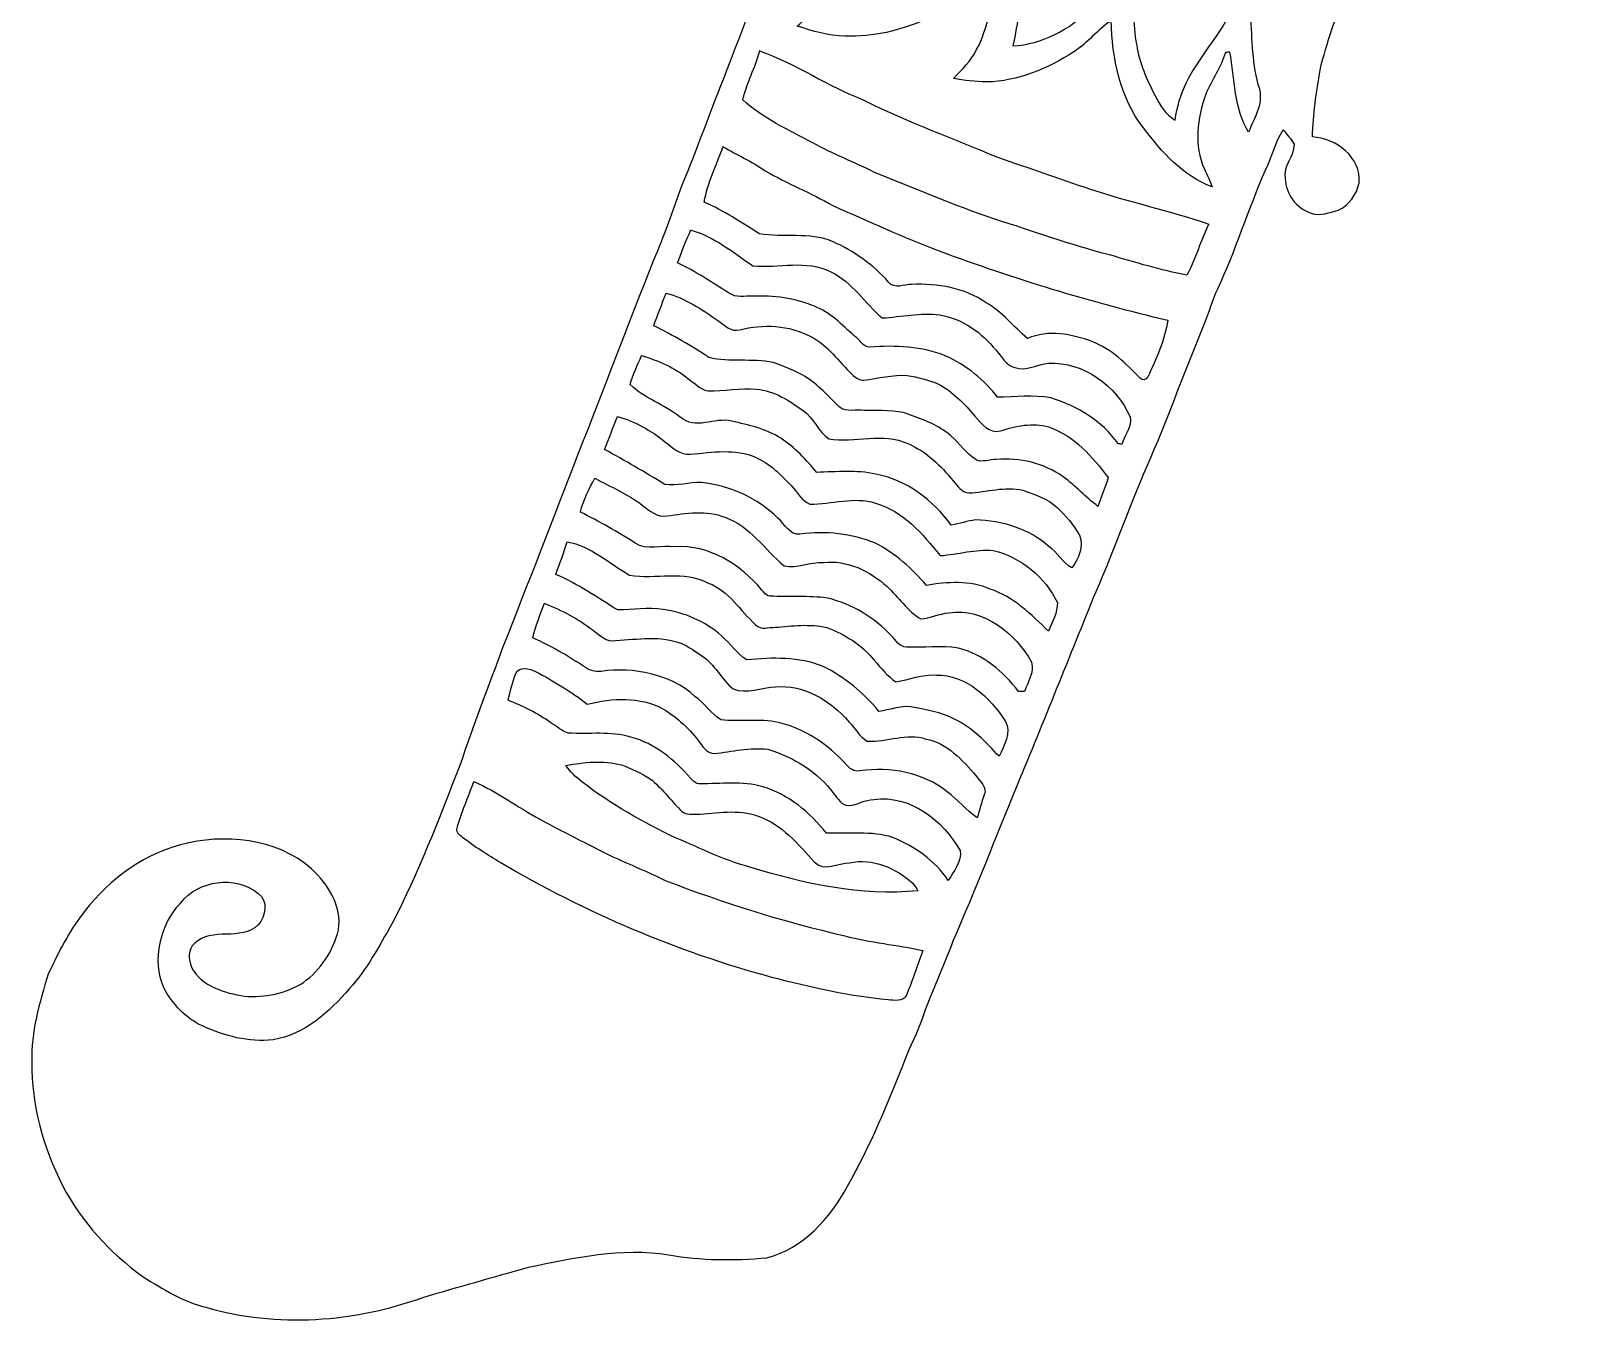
# Model space of a CAD drawing. Header units: centimetres. Extents: x -15.3 to 15.2, y -19.8 to 19.4.
# Drawn here: x -15.3 to 15.16, y -19.77 to 5.79 of the extents above; entities that cross this region are included whole.
import ezdxf

# ---------------------------------------------------------------- set-up
doc = ezdxf.new("R2010")
doc.units = ezdxf.units.CM
doc.header["$MEASUREMENT"] = 0
doc.layers.add('Camada 1', color=7, linetype='Continuous')

msp = doc.modelspace()

# ---------------------------------------------------------------- linework, layer by layer
at = {"layer": 'Camada 1', "color": 242}
for points, knots in [([(7.139, 19.413), (7.338, 19.102), (7.542, 18.756), (7.901, 18.611), (7.901, 18.611), (7.946, 18.373), (7.847, 18.078), (8.044, 17.887), (8.044, 17.887), (8.15, 17.738), (8.285, 17.614), (8.404, 17.476), (8.404, 17.476), (8.187, 17.183), (8.127, 16.787), (8.209, 16.436), (8.209, 16.436), (8.455, 16.514), (8.528, 16.783), (8.692, 16.951), (8.692, 16.951), (8.96, 17.003), (9.224, 17.073), (9.453, 17.228), (9.453, 17.228), (9.409, 16.994), (9.368, 16.761), (9.317, 16.529), (9.317, 16.529), (9.228, 16.364), (9.079, 16.227), (9.057, 16.031), (9.057, 16.031), (9.01, 15.921), (9.023, 15.753), (8.888, 15.709), (8.888, 15.709), (8.623, 15.605), (8.41, 15.41), (8.189, 15.236), (8.189, 15.236), (8.127, 15.181), (7.998, 15.085), (8.081, 14.998), (8.081, 14.998), (8.361, 14.727), (8.693, 14.515), (8.999, 14.273), (8.999, 14.273), (9.297, 14.678), (9.643, 15.051), (9.903, 15.481), (9.903, 15.481), (9.839, 15.621), (9.717, 15.741), (9.737, 15.911), (9.737, 15.911), (9.741, 16.019), (9.733, 16.191), (9.879, 16.224), (9.879, 16.224), (10.12, 16.346), (10.4, 16.345), (10.644, 16.454), (10.644, 16.454), (10.795, 16.558), (10.891, 16.729), (11.056, 16.817), (11.056, 16.817), (11.264, 16.889), (11.454, 16.738), (11.576, 16.587), (11.576, 16.587), (11.722, 16.15), (11.576, 15.69), (11.58, 15.243), (11.58, 15.243), (11.592, 15.128), (11.711, 15.079), (11.8, 15.031), (11.8, 15.031), (11.92, 15.395), (12.047, 15.761), (12.229, 16.099), (12.229, 16.099), (12.321, 16.29), (12.521, 16.489), (12.752, 16.429), (12.752, 16.429), (13.094, 16.428), (13.092, 16.002), (13.224, 15.79), (13.224, 15.79), (13.4, 15.533), (13.784, 15.412), (13.811, 15.064), (13.811, 15.064), (13.77, 14.744), (13.379, 14.649), (13.265, 14.361), (13.265, 14.361), (13.707, 14.297), (14.125, 14.117), (14.467, 13.827), (14.467, 13.827), (14.46, 13.787), (14.454, 13.748), (14.449, 13.707), (14.449, 13.707), (14.283, 13.706), (14.119, 13.708), (13.954, 13.7), (13.954, 13.7), (14.034, 13.52), (14.14, 13.351), (14.189, 13.159), (14.189, 13.159), (13.772, 13.352), (13.379, 13.605), (12.936, 13.739), (12.936, 13.739), (12.895, 13.662), (12.852, 13.586), (12.809, 13.51), (12.809, 13.51), (13.141, 13.228), (13.578, 13.12), (13.932, 12.872), (13.932, 12.872), (14.239, 12.671), (14.55, 12.427), (14.676, 12.069), (14.676, 12.069), (14.742, 11.832), (14.783, 11.59), (14.836, 11.35), (14.836, 11.35), (14.94, 11.33), (15.05, 11.31), (15.156, 11.286), (15.156, 11.286), (14.998, 11.147), (14.812, 11.032), (14.695, 10.853), (14.695, 10.853), (14.628, 10.767), (14.584, 10.661), (14.5, 10.59), (14.5, 10.59), (14.361, 10.512), (14.195, 10.497), (14.054, 10.425), (14.054, 10.425), (13.866, 10.225), (13.801, 9.955), (13.716, 9.702), (13.716, 9.702), (13.63, 9.713), (13.543, 9.725), (13.457, 9.737), (13.457, 9.737), (13.463, 9.466), (13.55, 9.202), (13.707, 8.981), (13.707, 8.981), (13.812, 8.843), (13.727, 8.674), (13.699, 8.526), (13.699, 8.526), (13.634, 8.291), (13.731, 8.053), (13.764, 7.819), (13.764, 7.819), (13.527, 7.902), (13.303, 8.031), (13.046, 8.047), (13.046, 8.047), (12.949, 8.065), (12.843, 8.052), (12.755, 8.101), (12.755, 8.101), (12.609, 8.227), (12.548, 8.431), (12.38, 8.533), (12.38, 8.533), (12.193, 8.638), (11.974, 8.634), (11.768, 8.662), (11.768, 8.662), (11.754, 8.752), (11.74, 8.843), (11.727, 8.932), (11.727, 8.932), (11.536, 8.915), (11.362, 8.841), (11.199, 8.747), (11.199, 8.747), (11.179, 8.328), (11.117, 7.911), (11.014, 7.505), (11.014, 7.505), (10.905, 7.193), (10.771, 6.89), (10.628, 6.592), (10.628, 6.592), (10.405, 6.083), (10.226, 5.554), (10.093, 5.014), (10.093, 5.014), (10.022, 4.578), (9.957, 4.14), (9.942, 3.697), (9.942, 3.697), (10.411, 3.674), (10.907, 3.295), (10.863, 2.79), (10.863, 2.79), (10.817, 2.566), (10.663, 2.348), (10.451, 2.255), (10.451, 2.255), (10.281, 2.212), (10.095, 2.127), (9.919, 2.195), (9.919, 2.195), (9.627, 2.288), (9.419, 2.57), (9.406, 2.875), (9.406, 2.875), (9.358, 3.126), (9.586, 3.31), (9.582, 3.554), (9.582, 3.554), (9.526, 3.658), (9.442, 3.744), (9.369, 3.836), (9.369, 3.836), (9.21, 3.591), (9.146, 3.301), (9.018, 3.041), (9.018, 3.041), (8.683, 2.271), (8.434, 1.467), (8.079, 0.706), (8.079, 0.706), (7.972, 0.485), (7.913, 0.246), (7.82, 0.019), (7.82, 0.019), (7.456, -0.851), (7.136, -1.739), (6.766, -2.607), (6.766, -2.607), (6.378, -3.48), (6.064, -4.384), (5.683, -5.259), (5.683, -5.259), (5.166, -6.529), (4.661, -7.803), (4.133, -9.068), (4.133, -9.068), (3.713, -10.093), (3.31, -11.125), (2.869, -12.141), (2.869, -12.141), (2.68, -12.663), (2.432, -13.162), (2.257, -13.689), (2.257, -13.689), (2.162, -13.959), (2.023, -14.21), (1.923, -14.477), (1.923, -14.477), (1.592, -15.33), (1.235, -16.178), (0.786, -16.977), (0.786, -16.977), (0.441, -17.608), (-0.078, -18.203), (-0.802, -18.385), (-0.802, -18.385), (-1.444, -18.444), (-2.097, -18.441), (-2.733, -18.327), (-2.733, -18.327), (-3.661, -18.174), (-4.591, -18.387), (-5.498, -18.571), (-5.498, -18.571), (-6.185, -18.765), (-6.872, -18.96), (-7.557, -19.161), (-7.557, -19.161), (-8.924, -19.655), (-10.448, -19.771), (-11.852, -19.361), (-11.852, -19.361), (-12.303, -19.253), (-12.697, -18.998), (-13.088, -18.762), (-13.088, -18.762), (-13.738, -18.289), (-14.298, -17.679), (-14.672, -16.964), (-14.672, -16.964), (-15.053, -16.214), (-15.291, -15.378), (-15.279, -14.532), (-15.279, -14.532), (-15.297, -13.938), (-15.129, -13.359), (-14.956, -12.797), (-14.956, -12.797), (-14.774, -12.418), (-14.595, -12.033), (-14.34, -11.696), (-14.34, -11.696), (-13.859, -11.016), (-13.165, -10.469), (-12.354, -10.249), (-12.354, -10.249), (-11.485, -10.022), (-10.472, -10.112), (-9.772, -10.72), (-9.772, -10.72), (-9.446, -11.025), (-9.167, -11.459), (-9.24, -11.925), (-9.24, -11.925), (-9.34, -12.336), (-9.586, -12.715), (-9.931, -12.96), (-9.931, -12.96), (-10.271, -13.176), (-10.69, -13.265), (-11.089, -13.233), (-11.089, -13.233), (-11.483, -13.168), (-11.93, -13.041), (-12.137, -12.662), (-12.137, -12.662), (-12.192, -12.515), (-12.212, -12.305), (-12.073, -12.196), (-12.073, -12.196), (-11.739, -11.855), (-11.157, -12.164), (-10.82, -11.827), (-10.82, -11.827), (-10.676, -11.66), (-10.616, -11.351), (-10.822, -11.206), (-10.822, -11.206), (-11.272, -10.846), (-11.994, -10.944), (-12.347, -11.393), (-12.347, -11.393), (-12.759, -11.83), (-12.909, -12.508), (-12.682, -13.069), (-12.682, -13.069), (-12.508, -13.384), (-12.252, -13.668), (-11.919, -13.817), (-11.919, -13.817), (-11.485, -14.013), (-11.007, -14.149), (-10.527, -14.091), (-10.527, -14.091), (-9.908, -13.99), (-9.423, -13.546), (-9.028, -13.089), (-9.028, -13.089), (-8.681, -12.709), (-8.441, -12.251), (-8.189, -11.808), (-8.189, -11.808), (-7.659, -10.806), (-7.27, -9.738), (-6.846, -8.689), (-6.846, -8.689), (-6.591, -7.9), (-6.286, -7.129), (-6, -6.351), (-6, -6.351), (-5.002, -3.815), (-4.028, -1.269), (-3.035, 1.269), (-3.035, 1.269), (-2.826, 1.746), (-2.659, 2.24), (-2.48, 2.729), (-2.48, 2.729), (-2.168, 3.473), (-1.91, 4.238), (-1.602, 4.983), (-1.602, 4.983), (-1.289, 5.822), (-0.945, 6.651), (-0.687, 7.509), (-0.687, 7.509), (-0.588, 7.799), (-0.474, 8.086), (-0.415, 8.389), (-0.415, 8.389), (-0.447, 8.415), (-0.478, 8.441), (-0.51, 8.467), (-0.51, 8.467), (-0.826, 8.393), (-1.151, 8.373), (-1.475, 8.385), (-1.475, 8.385), (-1.67, 8.411), (-1.713, 8.167), (-1.811, 8.051), (-1.811, 8.051), (-1.934, 7.792), (-2.22, 7.638), (-2.503, 7.671), (-2.503, 7.671), (-2.749, 7.716), (-2.972, 7.877), (-3.088, 8.1), (-3.088, 8.1), (-3.152, 8.356), (-3.157, 8.654), (-2.981, 8.869), (-2.981, 8.869), (-2.844, 9.112), (-2.509, 9.143), (-2.261, 9.114), (-2.261, 9.114), (-2.05, 9.097), (-1.917, 8.937), (-1.785, 8.794), (-1.785, 8.794), (-1.181, 9.304), (-0.618, 9.883), (-0.246, 10.589), (-0.246, 10.589), (-0.022, 10.978), (0.127, 11.405), (0.246, 11.837), (0.246, 11.837), (0.347, 12.228), (0.53, 12.591), (0.681, 12.963), (0.681, 12.963), (0.723, 13.077), (0.601, 13.164), (0.524, 13.228), (0.524, 13.228), (0.346, 13.327), (0.132, 13.432), (-0.075, 13.364), (-0.075, 13.364), (-0.278, 13.301), (-0.492, 13.285), (-0.698, 13.236), (-0.698, 13.236), (-0.847, 13.166), (-0.971, 13.056), (-1.103, 12.96), (-1.103, 12.96), (-1.395, 13.012), (-1.691, 13.047), (-1.987, 13.012), (-1.987, 13.012), (-1.88, 13.271), (-1.774, 13.541), (-1.82, 13.828), (-1.82, 13.828), (-1.703, 13.937), (-1.548, 14.018), (-1.46, 14.156), (-1.46, 14.156), (-1.394, 14.325), (-1.365, 14.507), (-1.346, 14.687), (-1.346, 14.687), (-1.137, 14.701), (-0.927, 14.703), (-0.718, 14.722), (-0.718, 14.722), (-0.812, 14.904), (-0.93, 15.09), (-1.108, 15.198), (-1.108, 15.198), (-1.287, 15.283), (-1.471, 15.355), (-1.654, 15.431), (-1.654, 15.431), (-1.712, 15.692), (-1.807, 15.956), (-1.99, 16.156), (-1.99, 16.156), (-2.105, 16.303), (-2.258, 16.411), (-2.395, 16.536), (-2.395, 16.536), (-2.14, 16.569), (-1.878, 16.576), (-1.634, 16.669), (-1.634, 16.669), (-1.454, 16.724), (-1.313, 16.858), (-1.144, 16.937), (-1.144, 16.937), (-0.853, 16.961), (-0.627, 16.687), (-0.329, 16.738), (-0.329, 16.738), (-0.081, 16.798), (0.15, 16.916), (0.374, 17.037), (0.374, 17.037), (0.536, 16.768), (0.747, 16.516), (1.046, 16.395), (1.046, 16.395), (1.107, 16.494), (1.183, 16.587), (1.23, 16.694), (1.23, 16.694), (1.19, 16.788), (1.113, 16.859), (1.047, 16.934), (1.047, 16.934), (1.169, 17.084), (1.309, 17.263), (1.514, 17.282), (1.514, 17.282), (1.746, 17.281), (1.971, 17.214), (2.195, 17.162), (2.195, 17.162), (2.023, 17.434), (1.885, 17.757), (1.958, 18.083), (1.958, 18.083), (1.989, 18.26), (2.158, 18.378), (2.326, 18.409), (2.326, 18.409), (2.691, 18.491), (3.071, 18.501), (3.427, 18.626), (3.427, 18.626), (3.619, 18.662), (3.83, 18.819), (4.029, 18.719), (4.029, 18.719), (4.284, 18.608), (4.349, 18.3), (4.434, 18.064), (4.434, 18.064), (4.572, 18.228), (4.678, 18.444), (4.88, 18.541), (4.88, 18.541), (5.03, 18.549), (5.182, 18.546), (5.333, 18.541), (5.333, 18.541), (5.462, 18.299), (5.481, 18.019), (5.592, 17.77), (5.592, 17.77), (5.738, 17.599), (5.949, 17.36), (6.196, 17.477), (6.196, 17.477), (6.436, 17.62), (6.55, 17.893), (6.607, 18.153), (6.607, 18.153), (6.617, 18.26), (6.563, 18.359), (6.53, 18.458), (6.53, 18.458), (6.689, 18.635), (6.881, 18.787), (7.014, 18.986), (7.014, 18.986), (7.086, 19.119), (7.091, 19.277), (7.134, 19.42), (7.134, 19.42), (7.134, 19.42), (7.139, 19.413), (7.139, 19.413)], [0, 0, 0, 0, 0.006711, 0.006711, 0.006711, 0.006711, 0.013423, 0.013423, 0.013423, 0.013423, 0.020134, 0.020134, 0.020134, 0.020134, 0.026846, 0.026846, 0.026846, 0.026846, 0.033557, 0.033557, 0.033557, 0.033557, 0.040268, 0.040268, 0.040268, 0.040268, 0.04698, 0.04698, 0.04698, 0.04698, 0.053691, 0.053691, 0.053691, 0.053691, 0.060403, 0.060403, 0.060403, 0.060403, 0.067114, 0.067114, 0.067114, 0.067114, 0.073826, 0.073826, 0.073826, 0.073826, 0.080537, 0.080537, 0.080537, 0.080537, 0.087248, 0.087248, 0.087248, 0.087248, 0.09396, 0.09396, 0.09396, 0.09396, 0.100671, 0.100671, 0.100671, 0.100671, 0.107383, 0.107383, 0.107383, 0.107383, 0.114094, 0.114094, 0.114094, 0.114094, 0.120805, 0.120805, 0.120805, 0.120805, 0.127517, 0.127517, 0.127517, 0.127517, 0.134228, 0.134228, 0.134228, 0.134228, 0.14094, 0.14094, 0.14094, 0.14094, 0.147651, 0.147651, 0.147651, 0.147651, 0.154362, 0.154362, 0.154362, 0.154362, 0.161074, 0.161074, 0.161074, 0.161074, 0.167785, 0.167785, 0.167785, 0.167785, 0.174497, 0.174497, 0.174497, 0.174497, 0.181208, 0.181208, 0.181208, 0.181208, 0.187919, 0.187919, 0.187919, 0.187919, 0.194631, 0.194631, 0.194631, 0.194631, 0.201342, 0.201342, 0.201342, 0.201342, 0.208054, 0.208054, 0.208054, 0.208054, 0.214765, 0.214765, 0.214765, 0.214765, 0.221477, 0.221477, 0.221477, 0.221477, 0.228188, 0.228188, 0.228188, 0.228188, 0.234899, 0.234899, 0.234899, 0.234899, 0.241611, 0.241611, 0.241611, 0.241611, 0.248322, 0.248322, 0.248322, 0.248322, 0.255034, 0.255034, 0.255034, 0.255034, 0.261745, 0.261745, 0.261745, 0.261745, 0.268456, 0.268456, 0.268456, 0.268456, 0.275168, 0.275168, 0.275168, 0.275168, 0.281879, 0.281879, 0.281879, 0.281879, 0.288591, 0.288591, 0.288591, 0.288591, 0.295302, 0.295302, 0.295302, 0.295302, 0.302013, 0.302013, 0.302013, 0.302013, 0.308725, 0.308725, 0.308725, 0.308725, 0.315436, 0.315436, 0.315436, 0.315436, 0.322148, 0.322148, 0.322148, 0.322148, 0.328859, 0.328859, 0.328859, 0.328859, 0.33557, 0.33557, 0.33557, 0.33557, 0.342282, 0.342282, 0.342282, 0.342282, 0.348993, 0.348993, 0.348993, 0.348993, 0.355705, 0.355705, 0.355705, 0.355705, 0.362416, 0.362416, 0.362416, 0.362416, 0.369128, 0.369128, 0.369128, 0.369128, 0.375839, 0.375839, 0.375839, 0.375839, 0.38255, 0.38255, 0.38255, 0.38255, 0.389262, 0.389262, 0.389262, 0.389262, 0.395973, 0.395973, 0.395973, 0.395973, 0.402685, 0.402685, 0.402685, 0.402685, 0.409396, 0.409396, 0.409396, 0.409396, 0.416107, 0.416107, 0.416107, 0.416107, 0.422819, 0.422819, 0.422819, 0.422819, 0.42953, 0.42953, 0.42953, 0.42953, 0.436242, 0.436242, 0.436242, 0.436242, 0.442953, 0.442953, 0.442953, 0.442953, 0.449664, 0.449664, 0.449664, 0.449664, 0.456376, 0.456376, 0.456376, 0.456376, 0.463087, 0.463087, 0.463087, 0.463087, 0.469799, 0.469799, 0.469799, 0.469799, 0.47651, 0.47651, 0.47651, 0.47651, 0.483221, 0.483221, 0.483221, 0.483221, 0.489933, 0.489933, 0.489933, 0.489933, 0.496644, 0.496644, 0.496644, 0.496644, 0.503356, 0.503356, 0.503356, 0.503356, 0.510067, 0.510067, 0.510067, 0.510067, 0.516779, 0.516779, 0.516779, 0.516779, 0.52349, 0.52349, 0.52349, 0.52349, 0.530201, 0.530201, 0.530201, 0.530201, 0.536913, 0.536913, 0.536913, 0.536913, 0.543624, 0.543624, 0.543624, 0.543624, 0.550336, 0.550336, 0.550336, 0.550336, 0.557047, 0.557047, 0.557047, 0.557047, 0.563758, 0.563758, 0.563758, 0.563758, 0.57047, 0.57047, 0.57047, 0.57047, 0.577181, 0.577181, 0.577181, 0.577181, 0.583893, 0.583893, 0.583893, 0.583893, 0.590604, 0.590604, 0.590604, 0.590604, 0.597315, 0.597315, 0.597315, 0.597315, 0.604027, 0.604027, 0.604027, 0.604027, 0.610738, 0.610738, 0.610738, 0.610738, 0.61745, 0.61745, 0.61745, 0.61745, 0.624161, 0.624161, 0.624161, 0.624161, 0.630872, 0.630872, 0.630872, 0.630872, 0.637584, 0.637584, 0.637584, 0.637584, 0.644295, 0.644295, 0.644295, 0.644295, 0.651007, 0.651007, 0.651007, 0.651007, 0.657718, 0.657718, 0.657718, 0.657718, 0.66443, 0.66443, 0.66443, 0.66443, 0.671141, 0.671141, 0.671141, 0.671141, 0.677852, 0.677852, 0.677852, 0.677852, 0.684564, 0.684564, 0.684564, 0.684564, 0.691275, 0.691275, 0.691275, 0.691275, 0.697987, 0.697987, 0.697987, 0.697987, 0.704698, 0.704698, 0.704698, 0.704698, 0.711409, 0.711409, 0.711409, 0.711409, 0.718121, 0.718121, 0.718121, 0.718121, 0.724832, 0.724832, 0.724832, 0.724832, 0.731544, 0.731544, 0.731544, 0.731544, 0.738255, 0.738255, 0.738255, 0.738255, 0.744966, 0.744966, 0.744966, 0.744966, 0.751678, 0.751678, 0.751678, 0.751678, 0.758389, 0.758389, 0.758389, 0.758389, 0.765101, 0.765101, 0.765101, 0.765101, 0.771812, 0.771812, 0.771812, 0.771812, 0.778523, 0.778523, 0.778523, 0.778523, 0.785235, 0.785235, 0.785235, 0.785235, 0.791946, 0.791946, 0.791946, 0.791946, 0.798658, 0.798658, 0.798658, 0.798658, 0.805369, 0.805369, 0.805369, 0.805369, 0.812081, 0.812081, 0.812081, 0.812081, 0.818792, 0.818792, 0.818792, 0.818792, 0.825503, 0.825503, 0.825503, 0.825503, 0.832215, 0.832215, 0.832215, 0.832215, 0.838926, 0.838926, 0.838926, 0.838926, 0.845638, 0.845638, 0.845638, 0.845638, 0.852349, 0.852349, 0.852349, 0.852349, 0.85906, 0.85906, 0.85906, 0.85906, 0.865772, 0.865772, 0.865772, 0.865772, 0.872483, 0.872483, 0.872483, 0.872483, 0.879195, 0.879195, 0.879195, 0.879195, 0.885906, 0.885906, 0.885906, 0.885906, 0.892617, 0.892617, 0.892617, 0.892617, 0.899329, 0.899329, 0.899329, 0.899329, 0.90604, 0.90604, 0.90604, 0.90604, 0.912752, 0.912752, 0.912752, 0.912752, 0.919463, 0.919463, 0.919463, 0.919463, 0.926174, 0.926174, 0.926174, 0.926174, 0.932886, 0.932886, 0.932886, 0.932886, 0.939597, 0.939597, 0.939597, 0.939597, 0.946309, 0.946309, 0.946309, 0.946309, 0.95302, 0.95302, 0.95302, 0.95302, 0.959732, 0.959732, 0.959732, 0.959732, 0.966443, 0.966443, 0.966443, 0.966443, 0.973154, 0.973154, 0.973154, 0.973154, 0.979866, 0.979866, 0.979866, 0.979866, 0.986577, 0.986577, 0.986577, 0.986577, 1, 1, 1, 1]), ([(1.373, 9.106), (1.042, 8.892), (0.664, 8.766), (0.332, 8.557), (0.332, 8.557), (0.206, 8.345), (0.141, 8.103), (0.089, 7.863), (0.089, 7.863), (0.572, 7.975), (0.988, 8.256), (1.397, 8.523), (1.397, 8.523), (1.353, 8.279), (1.212, 8.069), (1.137, 7.835), (1.137, 7.835), (0.996, 7.378), (0.769, 6.952), (0.493, 6.563), (0.493, 6.563), (0.289, 6.309), (0.029, 6.107), (-0.202, 5.879), (-0.202, 5.879), (0.103, 5.785), (0.41, 5.68), (0.734, 5.685), (0.734, 5.685), (1.852, 5.637), (2.862, 6.217), (3.733, 6.854), (3.733, 6.854), (3.753, 6.842), (3.793, 6.818), (3.813, 6.806), (3.813, 6.806), (3.599, 6.362), (3.564, 5.853), (3.33, 5.417), (3.33, 5.417), (3.218, 5.196), (3.04, 5.024), (2.872, 4.848), (2.872, 4.848), (3.088, 4.809), (3.306, 4.79), (3.526, 4.78), (3.526, 4.78), (4.144, 4.794), (4.733, 5.045), (5.246, 5.375), (5.246, 5.375), (5.519, 5.545), (5.71, 5.814), (5.979, 5.986), (5.979, 5.986), (6, 5.246), (6.149, 4.472), (6.616, 3.877), (6.616, 3.877), (6.973, 3.403), (7.397, 2.923), (7.967, 2.712), (7.967, 2.712), (7.93, 2.833), (7.874, 2.947), (7.815, 3.059), (7.815, 3.059), (7.607, 3.531), (7.674, 4.068), (7.843, 4.54), (7.843, 4.54), (7.954, 4.823), (8.153, 5.064), (8.229, 5.362), (8.229, 5.362), (8.251, 5.363), (8.296, 5.367), (8.318, 5.368), (8.318, 5.368), (8.413, 4.841), (8.397, 4.261), (8.686, 3.789), (8.686, 3.789), (8.801, 4.091), (9.013, 4.395), (8.869, 4.73), (8.869, 4.73), (8.741, 5.207), (8.749, 5.704), (8.718, 6.193), (8.718, 6.193), (8.721, 6.336), (8.525, 6.335), (8.442, 6.388), (8.442, 6.388), (8.217, 5.792), (7.746, 5.337), (7.464, 4.772), (7.464, 4.772), (7.346, 4.54), (7.277, 4.286), (7.24, 4.029), (7.24, 4.029), (7.046, 4.131), (6.942, 4.335), (6.837, 4.517), (6.837, 4.517), (6.682, 4.832), (6.532, 5.157), (6.482, 5.508), (6.482, 5.508), (6.391, 5.929), (6.434, 6.363), (6.453, 6.79), (6.453, 6.79), (6.368, 6.831), (6.277, 6.868), (6.19, 6.903), (6.19, 6.903), (6.027, 6.634), (5.786, 6.434), (5.568, 6.214), (5.568, 6.214), (5.16, 5.814), (4.62, 5.52), (4.041, 5.492), (4.041, 5.492), (4.151, 5.945), (4.188, 6.41), (4.255, 6.87), (4.255, 6.87), (4.297, 7.16), (4.398, 7.438), (4.42, 7.731), (4.42, 7.731), (4.331, 7.745), (4.244, 7.758), (4.156, 7.772), (4.156, 7.772), (3.412, 7.258), (2.68, 6.678), (1.8, 6.416), (1.8, 6.416), (1.537, 6.32), (1.246, 6.332), (0.973, 6.369), (0.973, 6.369), (1.227, 6.678), (1.364, 7.058), (1.454, 7.443), (1.454, 7.443), (1.609, 8.093), (1.887, 8.706), (2.211, 9.288), (2.211, 9.288), (2.172, 9.338), (2.094, 9.438), (2.055, 9.488), (2.055, 9.488), (1.813, 9.389), (1.589, 9.251), (1.371, 9.107), (1.371, 9.107), (1.371, 9.107), (1.373, 9.106), (1.373, 9.106)], [0, 0, 0, 0, 0.023256, 0.023256, 0.023256, 0.023256, 0.046512, 0.046512, 0.046512, 0.046512, 0.069767, 0.069767, 0.069767, 0.069767, 0.093023, 0.093023, 0.093023, 0.093023, 0.116279, 0.116279, 0.116279, 0.116279, 0.139535, 0.139535, 0.139535, 0.139535, 0.162791, 0.162791, 0.162791, 0.162791, 0.186047, 0.186047, 0.186047, 0.186047, 0.209302, 0.209302, 0.209302, 0.209302, 0.232558, 0.232558, 0.232558, 0.232558, 0.255814, 0.255814, 0.255814, 0.255814, 0.27907, 0.27907, 0.27907, 0.27907, 0.302326, 0.302326, 0.302326, 0.302326, 0.325581, 0.325581, 0.325581, 0.325581, 0.348837, 0.348837, 0.348837, 0.348837, 0.372093, 0.372093, 0.372093, 0.372093, 0.395349, 0.395349, 0.395349, 0.395349, 0.418605, 0.418605, 0.418605, 0.418605, 0.44186, 0.44186, 0.44186, 0.44186, 0.465116, 0.465116, 0.465116, 0.465116, 0.488372, 0.488372, 0.488372, 0.488372, 0.511628, 0.511628, 0.511628, 0.511628, 0.534884, 0.534884, 0.534884, 0.534884, 0.55814, 0.55814, 0.55814, 0.55814, 0.581395, 0.581395, 0.581395, 0.581395, 0.604651, 0.604651, 0.604651, 0.604651, 0.627907, 0.627907, 0.627907, 0.627907, 0.651163, 0.651163, 0.651163, 0.651163, 0.674419, 0.674419, 0.674419, 0.674419, 0.697674, 0.697674, 0.697674, 0.697674, 0.72093, 0.72093, 0.72093, 0.72093, 0.744186, 0.744186, 0.744186, 0.744186, 0.767442, 0.767442, 0.767442, 0.767442, 0.790698, 0.790698, 0.790698, 0.790698, 0.813953, 0.813953, 0.813953, 0.813953, 0.837209, 0.837209, 0.837209, 0.837209, 0.860465, 0.860465, 0.860465, 0.860465, 0.883721, 0.883721, 0.883721, 0.883721, 0.906977, 0.906977, 0.906977, 0.906977, 0.930233, 0.930233, 0.930233, 0.930233, 0.953488, 0.953488, 0.953488, 0.953488, 1, 1, 1, 1]), ([(-0.943, 5.394), (-1.023, 5.061), (-1.204, 4.762), (-1.277, 4.428), (-1.277, 4.428), (-0.882, 4.058), (-0.371, 3.837), (0.102, 3.58), (0.102, 3.58), (0.494, 3.357), (0.919, 3.203), (1.319, 2.997), (1.319, 2.997), (2.104, 2.68), (2.885, 2.354), (3.685, 2.077), (3.685, 2.077), (4.441, 1.845), (5.182, 1.566), (5.949, 1.373), (5.949, 1.373), (6.452, 1.224), (6.956, 1.072), (7.472, 0.974), (7.472, 0.974), (7.643, 1.296), (7.741, 1.65), (7.9, 1.978), (7.9, 1.978), (7.13, 2.252), (6.327, 2.41), (5.554, 2.674), (5.554, 2.674), (4.953, 2.872), (4.358, 3.089), (3.758, 3.291), (3.758, 3.291), (2.879, 3.666), (1.974, 3.984), (1.12, 4.418), (1.12, 4.418), (0.407, 4.689), (-0.224, 5.139), (-0.944, 5.392), (-0.944, 5.392), (-0.944, 5.392), (-0.943, 5.394), (-0.943, 5.394)], [0, 0, 0, 0, 0.076923, 0.076923, 0.076923, 0.076923, 0.153846, 0.153846, 0.153846, 0.153846, 0.230769, 0.230769, 0.230769, 0.230769, 0.307692, 0.307692, 0.307692, 0.307692, 0.384615, 0.384615, 0.384615, 0.384615, 0.461538, 0.461538, 0.461538, 0.461538, 0.538462, 0.538462, 0.538462, 0.538462, 0.615385, 0.615385, 0.615385, 0.615385, 0.692308, 0.692308, 0.692308, 0.692308, 0.769231, 0.769231, 0.769231, 0.769231, 0.846154, 0.846154, 0.846154, 0.846154, 1, 1, 1, 1]), ([(-1.664, 3.506), (-1.796, 3.145), (-1.973, 2.796), (-2.034, 2.413), (-2.034, 2.413), (-1.652, 2.24), (-1.301, 2.013), (-0.949, 1.788), (-0.949, 1.788), (-0.476, 1.707), (0.033, 1.828), (0.491, 1.636), (0.491, 1.636), (0.909, 1.449), (1.293, 1.18), (1.597, 0.836), (1.597, 0.836), (1.71, 0.692), (1.898, 0.792), (2.05, 0.792), (2.05, 0.792), (2.559, 0.814), (3.092, 0.726), (3.518, 0.43), (3.518, 0.43), (3.834, 0.25), (4.057, -0.042), (4.33, -0.275), (4.33, -0.275), (4.74, -0.093), (5.204, -0.189), (5.608, -0.336), (5.608, -0.336), (5.987, -0.481), (6.272, -0.773), (6.548, -1.057), (6.548, -1.057), (6.59, -1.112), (6.671, -1.087), (6.701, -1.032), (6.701, -1.032), (6.868, -0.673), (7.034, -0.307), (7.095, 0.088), (7.095, 0.088), (5.565, 0.441), (4.062, 0.91), (2.589, 1.451), (2.589, 1.451), (1.881, 1.727), (1.19, 2.039), (0.495, 2.345), (0.495, 2.345), (0.064, 2.597), (-0.402, 2.78), (-0.834, 3.029), (-0.834, 3.029), (-1.095, 3.214), (-1.39, 3.339), (-1.663, 3.504), (-1.663, 3.504), (-1.663, 3.504), (-1.664, 3.506), (-1.664, 3.506)], [0, 0, 0, 0, 0.058824, 0.058824, 0.058824, 0.058824, 0.117647, 0.117647, 0.117647, 0.117647, 0.176471, 0.176471, 0.176471, 0.176471, 0.235294, 0.235294, 0.235294, 0.235294, 0.294118, 0.294118, 0.294118, 0.294118, 0.352941, 0.352941, 0.352941, 0.352941, 0.411765, 0.411765, 0.411765, 0.411765, 0.470588, 0.470588, 0.470588, 0.470588, 0.529412, 0.529412, 0.529412, 0.529412, 0.588235, 0.588235, 0.588235, 0.588235, 0.647059, 0.647059, 0.647059, 0.647059, 0.705882, 0.705882, 0.705882, 0.705882, 0.764706, 0.764706, 0.764706, 0.764706, 0.823529, 0.823529, 0.823529, 0.823529, 0.882353, 0.882353, 0.882353, 0.882353, 1, 1, 1, 1]), ([(-2.3, 1.864), (-2.395, 1.651), (-2.479, 1.434), (-2.562, 1.216), (-2.562, 1.216), (-2.205, 1.051), (-1.881, 0.826), (-1.546, 0.622), (-1.546, 0.622), (-1.413, 0.517), (-1.237, 0.569), (-1.083, 0.559), (-1.083, 0.559), (-0.671, 0.576), (-0.248, 0.525), (0.134, 0.361), (0.134, 0.361), (0.446, 0.241), (0.681, -0.008), (0.926, -0.225), (0.926, -0.225), (1.024, -0.291), (1.092, -0.443), (1.226, -0.443), (1.226, -0.443), (1.732, -0.406), (2.25, -0.43), (2.725, -0.619), (2.725, -0.619), (3.125, -0.803), (3.476, -1.083), (3.743, -1.433), (3.743, -1.433), (4.09, -1.421), (4.443, -1.382), (4.788, -1.446), (4.788, -1.446), (5.308, -1.598), (5.8, -1.895), (6.115, -2.345), (6.115, -2.345), (6.133, -2.348), (6.17, -2.354), (6.189, -2.357), (6.189, -2.357), (6.249, -2.183), (6.39, -2.012), (6.351, -1.82), (6.351, -1.82), (6.084, -1.199), (5.43, -0.73), (4.744, -0.76), (4.744, -0.76), (4.522, -0.782), (4.309, -0.927), (4.084, -0.843), (4.084, -0.843), (3.902, -0.809), (3.826, -0.626), (3.712, -0.506), (3.712, -0.506), (3.433, -0.16), (3.051, 0.12), (2.604, 0.189), (2.604, 0.189), (2.225, 0.242), (1.846, 0.153), (1.469, 0.13), (1.469, 0.13), (1.124, 0.426), (0.882, 0.836), (0.46, 1.038), (0.46, 1.038), (-0.017, 1.29), (-0.574, 1.106), (-1.08, 1.158), (-1.08, 1.158), (-1.467, 1.423), (-1.839, 1.732), (-2.299, 1.863), (-2.299, 1.863), (-2.299, 1.863), (-2.3, 1.864), (-2.3, 1.864)], [0, 0, 0, 0, 0.045455, 0.045455, 0.045455, 0.045455, 0.090909, 0.090909, 0.090909, 0.090909, 0.136364, 0.136364, 0.136364, 0.136364, 0.181818, 0.181818, 0.181818, 0.181818, 0.227273, 0.227273, 0.227273, 0.227273, 0.272727, 0.272727, 0.272727, 0.272727, 0.318182, 0.318182, 0.318182, 0.318182, 0.363636, 0.363636, 0.363636, 0.363636, 0.409091, 0.409091, 0.409091, 0.409091, 0.454545, 0.454545, 0.454545, 0.454545, 0.5, 0.5, 0.5, 0.5, 0.545455, 0.545455, 0.545455, 0.545455, 0.590909, 0.590909, 0.590909, 0.590909, 0.636364, 0.636364, 0.636364, 0.636364, 0.681818, 0.681818, 0.681818, 0.681818, 0.727273, 0.727273, 0.727273, 0.727273, 0.772727, 0.772727, 0.772727, 0.772727, 0.818182, 0.818182, 0.818182, 0.818182, 0.863636, 0.863636, 0.863636, 0.863636, 0.909091, 0.909091, 0.909091, 0.909091, 1, 1, 1, 1]), ([(-2.787, 0.618), (-2.865, 0.404), (-2.959, 0.196), (-3.025, -0.023), (-3.025, -0.023), (-2.655, -0.217), (-2.287, -0.414), (-1.942, -0.65), (-1.942, -0.65), (-1.531, -0.746), (-1.096, -0.662), (-0.681, -0.748), (-0.681, -0.748), (-0.462, -0.82), (-0.247, -0.911), (-0.046, -1.026), (-0.046, -1.026), (0.211, -1.184), (0.408, -1.417), (0.625, -1.622), (0.625, -1.622), (0.761, -1.739), (0.96, -1.663), (1.121, -1.69), (1.121, -1.69), (1.418, -1.704), (1.733, -1.665), (2.017, -1.776), (2.017, -1.776), (2.295, -1.882), (2.585, -1.986), (2.814, -2.183), (2.814, -2.183), (2.991, -2.335), (3.121, -2.537), (3.318, -2.666), (3.318, -2.666), (3.445, -2.721), (3.586, -2.656), (3.717, -2.66), (3.717, -2.66), (4.179, -2.617), (4.656, -2.73), (5.036, -2.998), (5.036, -2.998), (5.276, -3.179), (5.48, -3.401), (5.72, -3.581), (5.72, -3.581), (5.788, -3.392), (5.858, -3.204), (5.922, -3.014), (5.922, -3.014), (5.609, -2.606), (5.253, -2.185), (4.749, -2.017), (4.749, -2.017), (4.433, -1.924), (4.102, -1.998), (3.797, -2.095), (3.797, -2.095), (3.569, -2.153), (3.429, -1.949), (3.296, -1.806), (3.296, -1.806), (3.088, -1.557), (2.856, -1.315), (2.565, -1.165), (2.565, -1.165), (2.372, -1.087), (2.167, -1.04), (1.964, -1), (1.964, -1), (1.675, -0.984), (1.393, -1.06), (1.108, -1.093), (1.108, -1.093), (1.016, -1.104), (0.939, -1.038), (0.875, -0.981), (0.875, -0.981), (0.612, -0.725), (0.398, -0.404), (0.062, -0.236), (0.062, -0.236), (-0.367, -0.008), (-0.873, 0.016), (-1.338, -0.103), (-1.338, -0.103), (-1.507, -0.154), (-1.641, -0.002), (-1.768, 0.078), (-1.768, 0.078), (-2.081, 0.303), (-2.411, 0.517), (-2.786, 0.621), (-2.786, 0.621), (-2.786, 0.621), (-2.787, 0.618), (-2.787, 0.618)], [0, 0, 0, 0, 0.038462, 0.038462, 0.038462, 0.038462, 0.076923, 0.076923, 0.076923, 0.076923, 0.115385, 0.115385, 0.115385, 0.115385, 0.153846, 0.153846, 0.153846, 0.153846, 0.192308, 0.192308, 0.192308, 0.192308, 0.230769, 0.230769, 0.230769, 0.230769, 0.269231, 0.269231, 0.269231, 0.269231, 0.307692, 0.307692, 0.307692, 0.307692, 0.346154, 0.346154, 0.346154, 0.346154, 0.384615, 0.384615, 0.384615, 0.384615, 0.423077, 0.423077, 0.423077, 0.423077, 0.461538, 0.461538, 0.461538, 0.461538, 0.5, 0.5, 0.5, 0.5, 0.538462, 0.538462, 0.538462, 0.538462, 0.576923, 0.576923, 0.576923, 0.576923, 0.615385, 0.615385, 0.615385, 0.615385, 0.653846, 0.653846, 0.653846, 0.653846, 0.692308, 0.692308, 0.692308, 0.692308, 0.730769, 0.730769, 0.730769, 0.730769, 0.769231, 0.769231, 0.769231, 0.769231, 0.807692, 0.807692, 0.807692, 0.807692, 0.846154, 0.846154, 0.846154, 0.846154, 0.884615, 0.884615, 0.884615, 0.884615, 0.923077, 0.923077, 0.923077, 0.923077, 1, 1, 1, 1]), ([(-3.272, -0.607), (-3.343, -0.8), (-3.449, -0.981), (-3.492, -1.183), (-3.492, -1.183), (-3.207, -1.459), (-2.817, -1.579), (-2.507, -1.822), (-2.507, -1.822), (-2.218, -2.091), (-1.83, -1.82), (-1.493, -1.901), (-1.493, -1.901), (-1.163, -1.982), (-0.816, -2.05), (-0.528, -2.24), (-0.528, -2.24), (-0.252, -2.419), (-0.027, -2.662), (0.182, -2.913), (0.182, -2.913), (0.569, -2.9), (0.963, -2.864), (1.345, -2.945), (1.345, -2.945), (1.949, -3.062), (2.469, -3.461), (2.829, -3.949), (2.829, -3.949), (2.991, -3.925), (3.147, -3.865), (3.31, -3.85), (3.31, -3.85), (3.827, -3.867), (4.362, -4.016), (4.75, -4.372), (4.75, -4.372), (4.92, -4.492), (5.024, -4.687), (5.202, -4.795), (5.202, -4.795), (5.339, -4.618), (5.44, -4.372), (5.358, -4.152), (5.358, -4.152), (5.241, -3.948), (5.088, -3.766), (4.917, -3.605), (4.917, -3.605), (4.731, -3.425), (4.474, -3.351), (4.239, -3.261), (4.239, -3.261), (3.886, -3.181), (3.527, -3.302), (3.173, -3.318), (3.173, -3.318), (3.032, -3.312), (2.952, -3.174), (2.865, -3.08), (2.865, -3.08), (2.627, -2.774), (2.337, -2.501), (1.977, -2.346), (1.977, -2.346), (1.482, -2.115), (0.93, -2.336), (0.417, -2.251), (0.417, -2.251), (0.212, -2.108), (0.12, -1.843), (-0.085, -1.694), (-0.085, -1.694), (-0.359, -1.497), (-0.659, -1.302), (-1.004, -1.272), (-1.004, -1.272), (-1.326, -1.25), (-1.646, -1.31), (-1.967, -1.305), (-1.967, -1.305), (-2.118, -1.275), (-2.225, -1.146), (-2.349, -1.068), (-2.349, -1.068), (-2.618, -0.847), (-2.941, -0.709), (-3.271, -0.608), (-3.271, -0.608), (-3.271, -0.608), (-3.272, -0.607), (-3.272, -0.607)], [0, 0, 0, 0, 0.041667, 0.041667, 0.041667, 0.041667, 0.083333, 0.083333, 0.083333, 0.083333, 0.125, 0.125, 0.125, 0.125, 0.166667, 0.166667, 0.166667, 0.166667, 0.208333, 0.208333, 0.208333, 0.208333, 0.25, 0.25, 0.25, 0.25, 0.291667, 0.291667, 0.291667, 0.291667, 0.333333, 0.333333, 0.333333, 0.333333, 0.375, 0.375, 0.375, 0.375, 0.416667, 0.416667, 0.416667, 0.416667, 0.458333, 0.458333, 0.458333, 0.458333, 0.5, 0.5, 0.5, 0.5, 0.541667, 0.541667, 0.541667, 0.541667, 0.583333, 0.583333, 0.583333, 0.583333, 0.625, 0.625, 0.625, 0.625, 0.666667, 0.666667, 0.666667, 0.666667, 0.708333, 0.708333, 0.708333, 0.708333, 0.75, 0.75, 0.75, 0.75, 0.791667, 0.791667, 0.791667, 0.791667, 0.833333, 0.833333, 0.833333, 0.833333, 0.875, 0.875, 0.875, 0.875, 0.916667, 0.916667, 0.916667, 0.916667, 1, 1, 1, 1]), ([(-3.747, -1.809), (-3.83, -2.026), (-3.91, -2.245), (-3.997, -2.461), (-3.997, -2.461), (-3.597, -2.681), (-3.202, -2.908), (-2.813, -3.149), (-2.813, -3.149), (-2.575, -3.185), (-2.333, -3.105), (-2.092, -3.114), (-2.092, -3.114), (-1.529, -3.172), (-0.984, -3.414), (-0.583, -3.817), (-0.583, -3.817), (-0.444, -3.927), (-0.354, -4.157), (-0.144, -4.128), (-0.144, -4.128), (0.353, -4.064), (0.87, -4.116), (1.337, -4.305), (1.337, -4.305), (1.721, -4.515), (2.064, -4.799), (2.339, -5.14), (2.339, -5.14), (2.755, -5.066), (3.198, -5.04), (3.595, -5.211), (3.595, -5.211), (4.058, -5.359), (4.405, -5.715), (4.747, -6.042), (4.747, -6.042), (4.816, -5.856), (4.926, -5.678), (4.921, -5.473), (4.921, -5.473), (4.675, -4.973), (4.201, -4.583), (3.658, -4.452), (3.658, -4.452), (3.307, -4.42), (2.962, -4.526), (2.614, -4.552), (2.614, -4.552), (2.267, -4.128), (1.887, -3.671), (1.337, -3.517), (1.337, -3.517), (0.913, -3.381), (0.474, -3.541), (0.044, -3.536), (0.044, -3.536), (-0.124, -3.472), (-0.204, -3.29), (-0.326, -3.171), (-0.326, -3.171), (-0.529, -2.958), (-0.742, -2.741), (-1.014, -2.619), (-1.014, -2.619), (-1.424, -2.436), (-1.881, -2.515), (-2.311, -2.555), (-2.311, -2.555), (-2.512, -2.58), (-2.662, -2.415), (-2.81, -2.308), (-2.81, -2.308), (-3.085, -2.082), (-3.404, -1.909), (-3.746, -1.809), (-3.746, -1.809), (-3.746, -1.809), (-3.747, -1.809), (-3.747, -1.809)], [0, 0, 0, 0, 0.047619, 0.047619, 0.047619, 0.047619, 0.095238, 0.095238, 0.095238, 0.095238, 0.142857, 0.142857, 0.142857, 0.142857, 0.190476, 0.190476, 0.190476, 0.190476, 0.238095, 0.238095, 0.238095, 0.238095, 0.285714, 0.285714, 0.285714, 0.285714, 0.333333, 0.333333, 0.333333, 0.333333, 0.380952, 0.380952, 0.380952, 0.380952, 0.428571, 0.428571, 0.428571, 0.428571, 0.47619, 0.47619, 0.47619, 0.47619, 0.52381, 0.52381, 0.52381, 0.52381, 0.571429, 0.571429, 0.571429, 0.571429, 0.619048, 0.619048, 0.619048, 0.619048, 0.666667, 0.666667, 0.666667, 0.666667, 0.714286, 0.714286, 0.714286, 0.714286, 0.761905, 0.761905, 0.761905, 0.761905, 0.809524, 0.809524, 0.809524, 0.809524, 0.857143, 0.857143, 0.857143, 0.857143, 0.904762, 0.904762, 0.904762, 0.904762, 1, 1, 1, 1]), ([(-4.192, -3.023), (-4.296, -3.242), (-4.421, -3.453), (-4.472, -3.694), (-4.472, -3.694), (-4.105, -3.882), (-3.742, -4.077), (-3.398, -4.305), (-3.398, -4.305), (-3.164, -4.457), (-2.872, -4.348), (-2.614, -4.376), (-2.614, -4.376), (-1.939, -4.332), (-1.316, -4.726), (-0.901, -5.23), (-0.901, -5.23), (-0.855, -5.272), (-0.816, -5.345), (-0.744, -5.349), (-0.744, -5.349), (-0.366, -5.376), (0.017, -5.335), (0.394, -5.389), (0.394, -5.389), (0.873, -5.508), (1.319, -5.767), (1.651, -6.134), (1.651, -6.134), (1.741, -6.215), (1.808, -6.355), (1.946, -6.356), (1.946, -6.356), (2.287, -6.37), (2.63, -6.32), (2.97, -6.374), (2.97, -6.374), (3.459, -6.497), (3.853, -6.837), (4.157, -7.227), (4.157, -7.227), (4.187, -7.227), (4.246, -7.229), (4.275, -7.229), (4.275, -7.229), (4.334, -7.042), (4.466, -6.855), (4.413, -6.653), (4.413, -6.653), (4.088, -6.087), (3.48, -5.568), (2.784, -5.681), (2.784, -5.681), (2.593, -5.692), (2.419, -5.789), (2.229, -5.799), (2.229, -5.799), (1.958, -5.642), (1.796, -5.364), (1.565, -5.162), (1.565, -5.162), (1.23, -4.856), (0.778, -4.63), (0.313, -4.688), (0.313, -4.688), (0.052, -4.671), (-0.207, -4.81), (-0.463, -4.756), (-0.463, -4.756), (-0.844, -4.434), (-1.134, -3.966), (-1.628, -3.797), (-1.628, -3.797), (-1.991, -3.647), (-2.391, -3.714), (-2.766, -3.77), (-2.766, -3.77), (-2.96, -3.806), (-3.11, -3.665), (-3.253, -3.562), (-3.253, -3.562), (-3.537, -3.336), (-3.877, -3.2), (-4.192, -3.025), (-4.192, -3.025), (-4.192, -3.025), (-4.192, -3.023), (-4.192, -3.023)], [0, 0, 0, 0, 0.043478, 0.043478, 0.043478, 0.043478, 0.086957, 0.086957, 0.086957, 0.086957, 0.130435, 0.130435, 0.130435, 0.130435, 0.173913, 0.173913, 0.173913, 0.173913, 0.217391, 0.217391, 0.217391, 0.217391, 0.26087, 0.26087, 0.26087, 0.26087, 0.304348, 0.304348, 0.304348, 0.304348, 0.347826, 0.347826, 0.347826, 0.347826, 0.391304, 0.391304, 0.391304, 0.391304, 0.434783, 0.434783, 0.434783, 0.434783, 0.478261, 0.478261, 0.478261, 0.478261, 0.521739, 0.521739, 0.521739, 0.521739, 0.565217, 0.565217, 0.565217, 0.565217, 0.608696, 0.608696, 0.608696, 0.608696, 0.652174, 0.652174, 0.652174, 0.652174, 0.695652, 0.695652, 0.695652, 0.695652, 0.73913, 0.73913, 0.73913, 0.73913, 0.782609, 0.782609, 0.782609, 0.782609, 0.826087, 0.826087, 0.826087, 0.826087, 0.869565, 0.869565, 0.869565, 0.869565, 0.913043, 0.913043, 0.913043, 0.913043, 1, 1, 1, 1]), ([(-4.735, -4.278), (-4.795, -4.497), (-4.886, -4.706), (-4.957, -4.922), (-4.957, -4.922), (-4.524, -5.107), (-4.139, -5.383), (-3.738, -5.623), (-3.738, -5.623), (-3.44, -5.628), (-3.139, -5.554), (-2.842, -5.616), (-2.842, -5.616), (-2.422, -5.669), (-2.013, -5.849), (-1.697, -6.131), (-1.697, -6.131), (-1.521, -6.278), (-1.394, -6.487), (-1.197, -6.606), (-1.197, -6.606), (-0.695, -6.556), (-0.171, -6.545), (0.307, -6.734), (0.307, -6.734), (0.731, -6.947), (1.105, -7.253), (1.406, -7.621), (1.406, -7.621), (1.612, -7.592), (1.817, -7.513), (2.027, -7.528), (2.027, -7.528), (2.327, -7.583), (2.632, -7.638), (2.906, -7.778), (2.906, -7.778), (3.25, -7.945), (3.515, -8.229), (3.772, -8.506), (3.772, -8.506), (3.866, -8.292), (4.03, -8.046), (3.893, -7.808), (3.893, -7.808), (3.586, -7.349), (3.127, -6.892), (2.536, -6.908), (2.536, -6.908), (2.258, -6.878), (2.004, -7.002), (1.735, -7.036), (1.735, -7.036), (1.569, -6.921), (1.444, -6.764), (1.314, -6.613), (1.314, -6.613), (1.073, -6.312), (0.735, -6.1), (0.376, -5.969), (0.376, -5.969), (0.043, -5.889), (-0.302, -5.938), (-0.638, -5.964), (-0.638, -5.964), (-0.764, -5.959), (-0.918, -6.027), (-1.024, -5.917), (-1.024, -5.917), (-1.326, -5.634), (-1.548, -5.241), (-1.957, -5.092), (-1.957, -5.092), (-2.434, -4.826), (-2.996, -5.025), (-3.505, -4.937), (-3.505, -4.937), (-3.908, -4.705), (-4.26, -4.368), (-4.734, -4.277), (-4.734, -4.277), (-4.734, -4.277), (-4.735, -4.278), (-4.735, -4.278)], [0, 0, 0, 0, 0.045455, 0.045455, 0.045455, 0.045455, 0.090909, 0.090909, 0.090909, 0.090909, 0.136364, 0.136364, 0.136364, 0.136364, 0.181818, 0.181818, 0.181818, 0.181818, 0.227273, 0.227273, 0.227273, 0.227273, 0.272727, 0.272727, 0.272727, 0.272727, 0.318182, 0.318182, 0.318182, 0.318182, 0.363636, 0.363636, 0.363636, 0.363636, 0.409091, 0.409091, 0.409091, 0.409091, 0.454545, 0.454545, 0.454545, 0.454545, 0.5, 0.5, 0.5, 0.5, 0.545455, 0.545455, 0.545455, 0.545455, 0.590909, 0.590909, 0.590909, 0.590909, 0.636364, 0.636364, 0.636364, 0.636364, 0.681818, 0.681818, 0.681818, 0.681818, 0.727273, 0.727273, 0.727273, 0.727273, 0.772727, 0.772727, 0.772727, 0.772727, 0.818182, 0.818182, 0.818182, 0.818182, 0.863636, 0.863636, 0.863636, 0.863636, 0.909091, 0.909091, 0.909091, 0.909091, 1, 1, 1, 1]), ([(-5.181, -5.49), (-5.269, -5.714), (-5.353, -5.939), (-5.412, -6.173), (-5.412, -6.173), (-5.064, -6.329), (-4.731, -6.519), (-4.415, -6.733), (-4.415, -6.733), (-4.313, -6.8), (-4.192, -6.856), (-4.067, -6.832), (-4.067, -6.832), (-3.42, -6.746), (-2.714, -6.879), (-2.218, -7.325), (-2.218, -7.325), (-2.03, -7.461), (-1.9, -7.666), (-1.705, -7.79), (-1.705, -7.79), (-1.331, -7.83), (-0.948, -7.759), (-0.576, -7.839), (-0.576, -7.839), (-0.062, -7.961), (0.405, -8.265), (0.753, -8.66), (0.753, -8.66), (0.823, -8.739), (0.916, -8.82), (1.031, -8.794), (1.031, -8.794), (1.626, -8.707), (2.274, -8.821), (2.749, -9.205), (2.749, -9.205), (2.962, -9.357), (3.122, -9.57), (3.34, -9.717), (3.34, -9.717), (3.386, -9.567), (3.426, -9.415), (3.48, -9.268), (3.48, -9.268), (3.552, -9.119), (3.385, -8.999), (3.316, -8.886), (3.316, -8.886), (3.048, -8.58), (2.752, -8.245), (2.332, -8.166), (2.332, -8.166), (1.954, -8.033), (1.56, -8.232), (1.176, -8.206), (1.176, -8.206), (1.021, -8.119), (0.936, -7.949), (0.814, -7.825), (0.814, -7.825), (0.459, -7.408), (-0.071, -7.089), (-0.635, -7.136), (-0.635, -7.136), (-0.91, -7.148), (-1.199, -7.288), (-1.467, -7.177), (-1.467, -7.177), (-1.698, -6.986), (-1.828, -6.692), (-2.082, -6.524), (-2.082, -6.524), (-2.21, -6.439), (-2.339, -6.353), (-2.476, -6.285), (-2.476, -6.285), (-2.892, -6.121), (-3.345, -6.202), (-3.777, -6.222), (-3.777, -6.222), (-3.965, -6.268), (-4.088, -6.111), (-4.226, -6.022), (-4.226, -6.022), (-4.514, -5.798), (-4.84, -5.629), (-5.177, -5.493), (-5.177, -5.493), (-5.177, -5.493), (-5.181, -5.49), (-5.181, -5.49)], [0, 0, 0, 0, 0.041667, 0.041667, 0.041667, 0.041667, 0.083333, 0.083333, 0.083333, 0.083333, 0.125, 0.125, 0.125, 0.125, 0.166667, 0.166667, 0.166667, 0.166667, 0.208333, 0.208333, 0.208333, 0.208333, 0.25, 0.25, 0.25, 0.25, 0.291667, 0.291667, 0.291667, 0.291667, 0.333333, 0.333333, 0.333333, 0.333333, 0.375, 0.375, 0.375, 0.375, 0.416667, 0.416667, 0.416667, 0.416667, 0.458333, 0.458333, 0.458333, 0.458333, 0.5, 0.5, 0.5, 0.5, 0.541667, 0.541667, 0.541667, 0.541667, 0.583333, 0.583333, 0.583333, 0.583333, 0.625, 0.625, 0.625, 0.625, 0.666667, 0.666667, 0.666667, 0.666667, 0.708333, 0.708333, 0.708333, 0.708333, 0.75, 0.75, 0.75, 0.75, 0.791667, 0.791667, 0.791667, 0.791667, 0.833333, 0.833333, 0.833333, 0.833333, 0.875, 0.875, 0.875, 0.875, 0.916667, 0.916667, 0.916667, 0.916667, 1, 1, 1, 1]), ([(-5.747, -6.877), (-5.815, -7.046), (-5.853, -7.226), (-5.899, -7.401), (-5.899, -7.401), (-5.604, -7.52), (-5.317, -7.66), (-5.058, -7.844), (-5.058, -7.844), (-4.944, -7.912), (-4.842, -8.007), (-4.714, -8.049), (-4.714, -8.049), (-4.303, -8.076), (-3.88, -8.006), (-3.48, -8.129), (-3.48, -8.129), (-3.008, -8.25), (-2.622, -8.579), (-2.304, -8.935), (-2.304, -8.935), (-2.257, -8.986), (-2.201, -9.051), (-2.123, -9.047), (-2.123, -9.047), (-1.711, -9.052), (-1.287, -8.989), (-0.884, -9.105), (-0.884, -9.105), (-0.377, -9.255), (0.046, -9.61), (0.371, -10.018), (0.371, -10.018), (0.806, -10.039), (1.256, -9.971), (1.678, -10.104), (1.678, -10.104), (2.111, -10.279), (2.507, -10.562), (2.771, -10.953), (2.771, -10.953), (2.875, -10.778), (3.045, -10.578), (3.003, -10.36), (3.003, -10.36), (2.664, -9.769), (2.025, -9.257), (1.305, -9.354), (1.305, -9.354), (1.131, -9.359), (0.982, -9.462), (0.812, -9.477), (0.812, -9.477), (0.672, -9.472), (0.595, -9.342), (0.52, -9.244), (0.52, -9.244), (0.201, -8.816), (-0.274, -8.52), (-0.78, -8.366), (-0.78, -8.366), (-1.137, -8.327), (-1.489, -8.413), (-1.842, -8.45), (-1.842, -8.45), (-1.968, -8.457), (-2.046, -8.335), (-2.114, -8.249), (-2.114, -8.249), (-2.308, -7.975), (-2.563, -7.745), (-2.848, -7.569), (-2.848, -7.569), (-3.309, -7.328), (-3.846, -7.355), (-4.338, -7.479), (-4.338, -7.479), (-4.656, -7.232), (-5.002, -7.022), (-5.357, -6.833), (-5.357, -6.833), (-5.479, -6.775), (-5.679, -6.725), (-5.749, -6.876), (-5.749, -6.876), (-5.749, -6.876), (-5.747, -6.877), (-5.747, -6.877)], [0, 0, 0, 0, 0.043478, 0.043478, 0.043478, 0.043478, 0.086957, 0.086957, 0.086957, 0.086957, 0.130435, 0.130435, 0.130435, 0.130435, 0.173913, 0.173913, 0.173913, 0.173913, 0.217391, 0.217391, 0.217391, 0.217391, 0.26087, 0.26087, 0.26087, 0.26087, 0.304348, 0.304348, 0.304348, 0.304348, 0.347826, 0.347826, 0.347826, 0.347826, 0.391304, 0.391304, 0.391304, 0.391304, 0.434783, 0.434783, 0.434783, 0.434783, 0.478261, 0.478261, 0.478261, 0.478261, 0.521739, 0.521739, 0.521739, 0.521739, 0.565217, 0.565217, 0.565217, 0.565217, 0.608696, 0.608696, 0.608696, 0.608696, 0.652174, 0.652174, 0.652174, 0.652174, 0.695652, 0.695652, 0.695652, 0.695652, 0.73913, 0.73913, 0.73913, 0.73913, 0.782609, 0.782609, 0.782609, 0.782609, 0.826087, 0.826087, 0.826087, 0.826087, 0.869565, 0.869565, 0.869565, 0.869565, 0.913043, 0.913043, 0.913043, 0.913043, 1, 1, 1, 1]), ([(-4.763, -8.684), (-4.703, -8.771), (-4.635, -8.854), (-4.551, -8.92), (-4.551, -8.92), (-3.989, -9.384), (-3.346, -9.738), (-2.698, -10.069), (-2.698, -10.069), (-2.182, -10.286), (-1.68, -10.541), (-1.138, -10.689), (-1.138, -10.689), (-0.07, -11.018), (1.049, -11.261), (2.172, -11.157), (2.172, -11.157), (2.141, -11.105), (2.114, -11.051), (2.072, -11.008), (2.072, -11.008), (1.739, -10.702), (1.284, -10.507), (0.825, -10.603), (0.825, -10.603), (0.6, -10.609), (0.324, -10.786), (0.131, -10.588), (0.131, -10.588), (-0.182, -10.232), (-0.511, -9.849), (-0.972, -9.686), (-0.972, -9.686), (-1.366, -9.536), (-1.79, -9.631), (-2.196, -9.647), (-2.196, -9.647), (-2.301, -9.649), (-2.438, -9.659), (-2.508, -9.559), (-2.508, -9.559), (-2.709, -9.36), (-2.874, -9.125), (-3.099, -8.951), (-3.099, -8.951), (-3.277, -8.838), (-3.468, -8.746), (-3.667, -8.676), (-3.667, -8.676), (-4.028, -8.575), (-4.402, -8.626), (-4.763, -8.685), (-4.763, -8.685), (-4.763, -8.685), (-4.763, -8.684), (-4.763, -8.684)], [0, 0, 0, 0, 0.066667, 0.066667, 0.066667, 0.066667, 0.133333, 0.133333, 0.133333, 0.133333, 0.2, 0.2, 0.2, 0.2, 0.266667, 0.266667, 0.266667, 0.266667, 0.333333, 0.333333, 0.333333, 0.333333, 0.4, 0.4, 0.4, 0.4, 0.466667, 0.466667, 0.466667, 0.466667, 0.533333, 0.533333, 0.533333, 0.533333, 0.6, 0.6, 0.6, 0.6, 0.666667, 0.666667, 0.666667, 0.666667, 0.733333, 0.733333, 0.733333, 0.733333, 0.8, 0.8, 0.8, 0.8, 0.866667, 0.866667, 0.866667, 0.866667, 1, 1, 1, 1]), ([(-6.575, -9.001), (-6.676, -9.31), (-6.823, -9.604), (-6.903, -9.919), (-6.903, -9.919), (-6.934, -10.002), (-6.849, -10.058), (-6.796, -10.107), (-6.796, -10.107), (-6.561, -10.288), (-6.306, -10.442), (-6.054, -10.598), (-6.054, -10.598), (-4.379, -11.58), (-2.579, -12.359), (-0.701, -12.861), (-0.701, -12.861), (0.05, -13.055), (0.811, -13.232), (1.585, -13.305), (1.585, -13.305), (1.695, -13.309), (1.894, -13.354), (1.948, -13.211), (1.948, -13.211), (2.064, -12.922), (2.162, -12.626), (2.269, -12.333), (2.269, -12.333), (1.76, -12.217), (1.236, -12.18), (0.732, -12.042), (0.732, -12.042), (-0.472, -11.766), (-1.652, -11.395), (-2.804, -10.951), (-2.804, -10.951), (-3.294, -10.707), (-3.813, -10.523), (-4.29, -10.254), (-4.29, -10.254), (-4.623, -10.093), (-4.948, -9.916), (-5.276, -9.746), (-5.276, -9.746), (-5.712, -9.504), (-6.117, -9.203), (-6.575, -9.001)], [0, 0, 0, 0, 0.076923, 0.076923, 0.076923, 0.076923, 0.153846, 0.153846, 0.153846, 0.153846, 0.230769, 0.230769, 0.230769, 0.230769, 0.307692, 0.307692, 0.307692, 0.307692, 0.384615, 0.384615, 0.384615, 0.384615, 0.461538, 0.461538, 0.461538, 0.461538, 0.538462, 0.538462, 0.538462, 0.538462, 0.615385, 0.615385, 0.615385, 0.615385, 0.692308, 0.692308, 0.692308, 0.692308, 0.769231, 0.769231, 0.769231, 0.769231, 0.846154, 0.846154, 0.846154, 0.846154, 1, 1, 1, 1])]:
    msp.add_open_spline(points, degree=3, knots=knots, dxfattribs=at)

doc.saveas('drawing.dxf')
